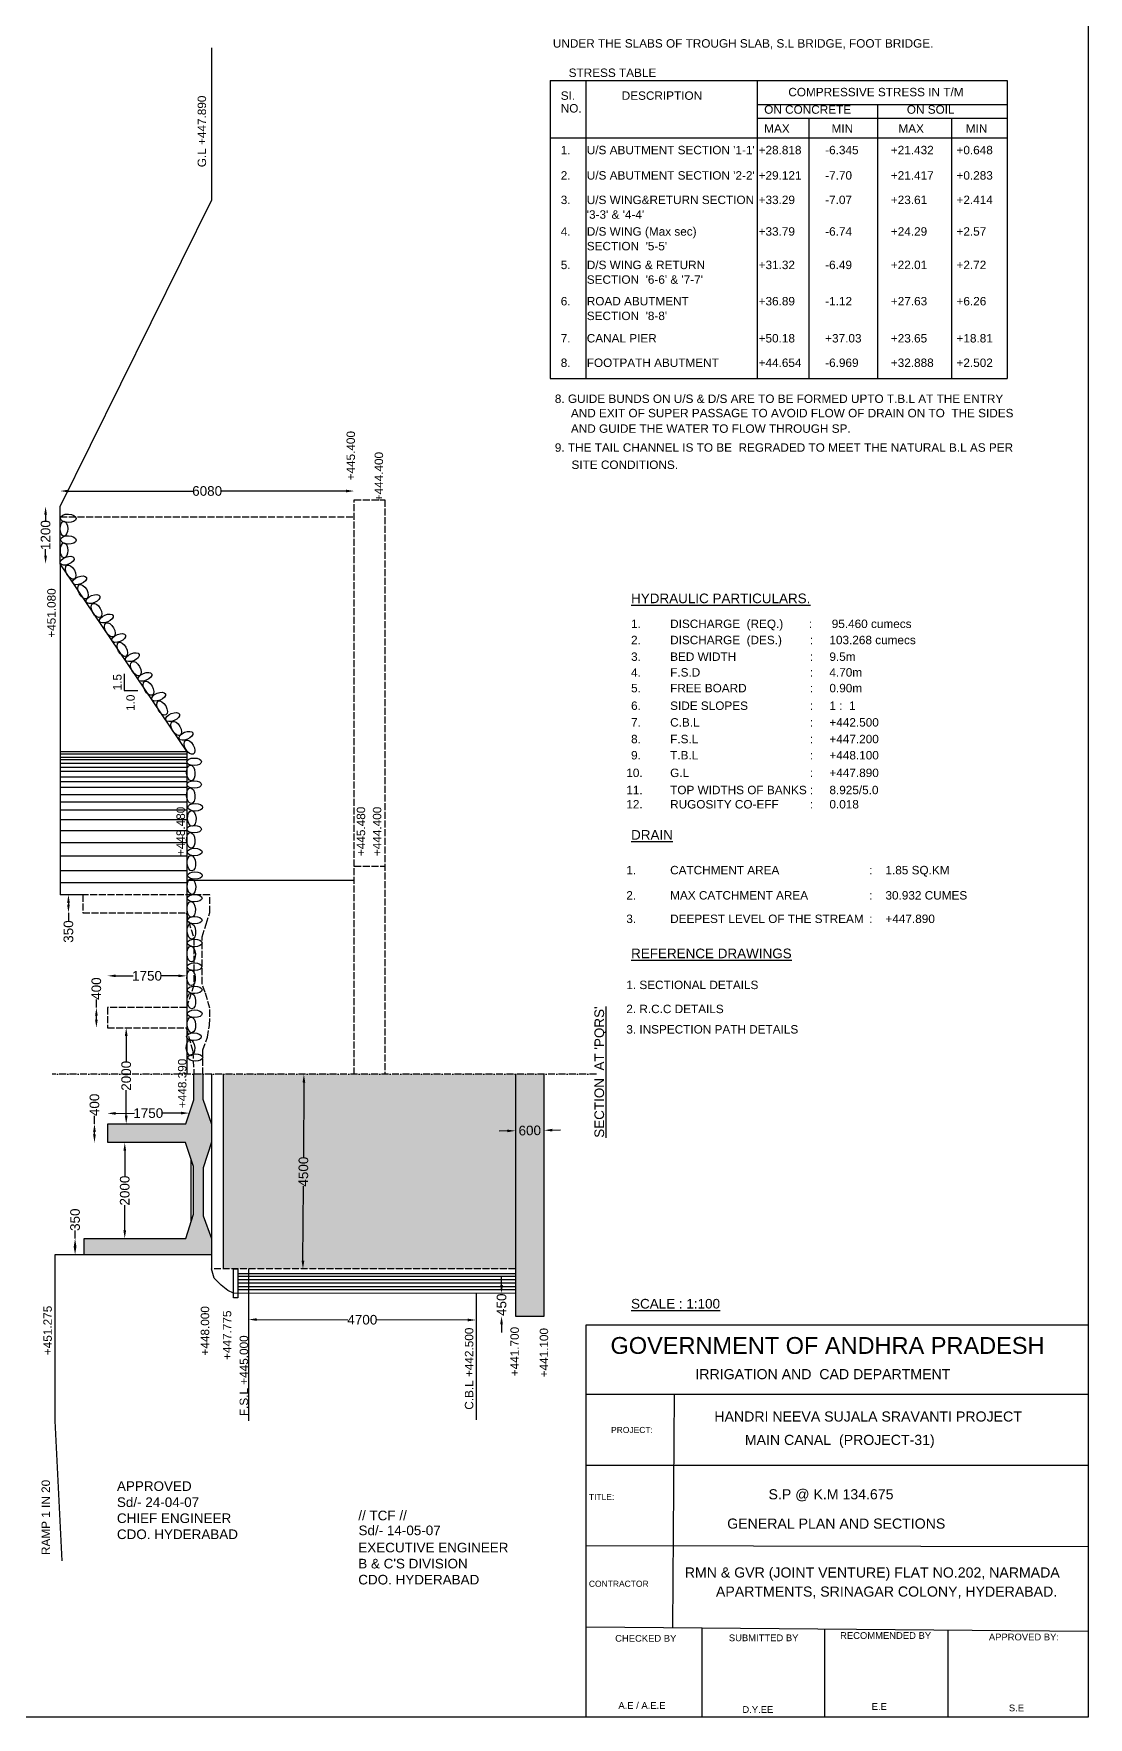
# Model space of a CAD drawing. Header units: millimetres. Extents: x 3753 to 102774, y 3437 to 71233.
# Drawn here: x 80861 to 102774, y 3437 to 38419 of the extents above; entities that cross this region are included whole.
import ezdxf

# ---------------------------------------------------------------- set-up
doc = ezdxf.new("R2010")
doc.units = ezdxf.units.MM
doc.header["$MEASUREMENT"] = 0
doc.linetypes.add('ACAD_ISO02W100', pattern=[15, 12, -3])
doc.linetypes.add('ACAD_ISO10W100', pattern=[18, 12, -3, 0, -3])
for name, color, linetype in [('DIM', 7, 'Continuous'), ('DWG', 7, 'Continuous'), ('TEXT', 7, 'Continuous')]:
    doc.layers.add(name, color=color, linetype=linetype)
doc.styles.get("Standard").update_dxf_attribs({"font": 'arial.ttf'})
doc.dimstyles.get("Standard").update_dxf_attribs({"dimtxt": 200, "dimasz": 170, "dimexe": 0.18, "dimexo": 0.0625, "dimgap": 0.09, "dimtad": 0, "dimdec": 0, "dimzin": 0, "dimdsep": 46, "dimtxsty": 'Standard', "dimcen": 0.09, "dimse1": 1, "dimse2": 1, "dimadec": 0, "dimazin": 0, "dimtfac": 1, "dimtdec": 0, "dimtofl": 0, "dimtmove": 0, "dimatfit": 3, "dimfxl": 1, "dimtolj": 1, "dimtzin": 0, "dimarcsym": 0})

# ---------------------------------------------------------------- blocks, each defined once
blk = doc.blocks.new('*D37')
at = {"layer": 'Defpoints', "color": 0, "transparency": 16777216}
for p in [(87520, 28916), (81412, 28381), (87520, 28381)]:
    blk.add_point(p, dxfattribs=at)
at = {"layer": 'DIM', "color": 0, "lineweight": -2, "transparency": 16777216}
for p, q in [((81582, 28916), (84167, 28916)), ((87350, 28916), (84764, 28916))]:
    blk.add_line(p, q, dxfattribs=at)
at = {"layer": 'DIM', "color": 0, "transparency": 16777216}
for points in [[(81582, 28945), (81582, 28888), (81412, 28916)], [(87350, 28945), (87350, 28888), (87520, 28916)]]:
    blk.add_solid(points, dxfattribs=at)
at = {"layer": 'DIM', "color": 0, "transparency": 16777216, "insert": (84466, 28916), "char_height": 200, "attachment_point": 5}
blk.add_mtext('\\A1;6080', dxfattribs=at)
blk = doc.blocks.new('*D38')
at = {"layer": 'Defpoints', "color": 0, "transparency": 16777216}
for p in [(81109, 28597), (81412, 28597), (81412, 27402)]:
    blk.add_point(p, dxfattribs=at)
at = {"layer": 'DIM', "color": 0, "lineweight": -2, "transparency": 16777216}
for p, q in [((81109, 28427), (81109, 28289)), ((81109, 27572), (81109, 27711))]:
    blk.add_line(p, q, dxfattribs=at)
at = {"layer": 'DIM', "color": 0, "transparency": 16777216}
for points in [[(81081, 28427), (81137, 28427), (81109, 28597)], [(81081, 27572), (81137, 27572), (81109, 27402)]]:
    blk.add_solid(points, dxfattribs=at)
at = {"layer": 'DIM', "color": 0, "transparency": 16777216, "insert": (81109, 28000), "char_height": 200, "attachment_point": 5, "rotation": 90}
blk.add_mtext('\\A1;1200', dxfattribs=at)
blk = doc.blocks.new('*D39')
at = {"layer": 'Defpoints', "color": 0, "transparency": 16777216}
for p in [(81886, 20528), (81584, 20153), (81886, 20153)]:
    blk.add_point(p, dxfattribs=at)
at = {"layer": 'DIM', "color": 0, "lineweight": -2, "transparency": 16777216}
for p, q in [((81584, 20358), (81584, 20323)), ((81584, 20153), (81584, 19983))]:
    blk.add_line(p, q, dxfattribs=at)
at = {"layer": 'DIM', "color": 0, "transparency": 16777216}
for points in [[(81556, 20358), (81612, 20358), (81584, 20528)], [(81556, 20323), (81612, 20323), (81584, 20153)]]:
    blk.add_solid(points, dxfattribs=at)
at = {"layer": 'DIM', "color": 0, "transparency": 16777216, "insert": (81584, 19763), "char_height": 200, "attachment_point": 5, "rotation": 90}
blk.add_mtext('\\A1;350', dxfattribs=at)
blk = doc.blocks.new('*D40')
at = {"layer": 'Defpoints', "color": 0, "transparency": 16777216}
for p in [(84038, 18843), (82397, 18183), (84038, 18183)]:
    blk.add_point(p, dxfattribs=at)
at = {"layer": 'DIM', "color": 0, "lineweight": -2, "transparency": 16777216}
for p, q in [((82567, 18843), (82929, 18843)), ((83868, 18843), (83506, 18843))]:
    blk.add_line(p, q, dxfattribs=at)
at = {"layer": 'DIM', "color": 0, "transparency": 16777216}
for points in [[(82567, 18871), (82567, 18815), (82397, 18843)], [(83868, 18871), (83868, 18815), (84038, 18843)]]:
    blk.add_solid(points, dxfattribs=at)
at = {"layer": 'DIM', "color": 0, "transparency": 16777216, "insert": (83217, 18843), "char_height": 200, "attachment_point": 5}
blk.add_mtext('\\A1;1750', dxfattribs=at)
blk = doc.blocks.new('*D41')
at = {"layer": 'Defpoints', "color": 0, "transparency": 16777216}
for p in [(82164, 18183), (82397, 18183), (82397, 17765)]:
    blk.add_point(p, dxfattribs=at)
at = {"layer": 'DIM', "color": 0, "lineweight": -2, "transparency": 16777216}
for p, q in [((82164, 18183), (82164, 18353)), ((82164, 17935), (82164, 18013))]:
    blk.add_line(p, q, dxfattribs=at)
at = {"layer": 'DIM', "color": 0, "transparency": 16777216}
for points in [[(82136, 18013), (82193, 18013), (82164, 18183)], [(82136, 17935), (82193, 17935), (82164, 17765)]]:
    blk.add_solid(points, dxfattribs=at)
at = {"layer": 'DIM', "color": 0, "transparency": 16777216, "insert": (82164, 18578), "char_height": 200, "attachment_point": 5, "rotation": 90}
blk.add_mtext('\\A1;400', dxfattribs=at)
blk = doc.blocks.new('*D42')
at = {"layer": 'Defpoints', "color": 0, "transparency": 16777216}
for p in [(82393, 15967), (84092, 15992), (84092, 15974)]:
    blk.add_point(p, dxfattribs=at)
at = {"layer": 'DIM', "color": 0, "lineweight": -2, "transparency": 16777216}
for p, q in [((82562, 15986), (82953, 15987)), ((83922, 15992), (83531, 15990))]:
    blk.add_line(p, q, dxfattribs=at)
at = {"layer": 'DIM', "color": 0, "transparency": 16777216}
for points in [[(82562, 16014), (82563, 15957), (82392, 15985)], [(83922, 16020), (83922, 15963), (84092, 15992)]]:
    blk.add_solid(points, dxfattribs=at)
at = {"layer": 'DIM', "color": 0, "transparency": 16777216, "insert": (83242, 15989), "char_height": 200, "attachment_point": 5, "rotation": 0.243}
blk.add_mtext('\\A1;1750', dxfattribs=at)
blk = doc.blocks.new('*D43')
at = {"layer": 'Defpoints', "color": 0, "transparency": 16777216}
for p in [(82125, 15767), (82405, 15767), (82405, 15378)]:
    blk.add_point(p, dxfattribs=at)
at = {"layer": 'DIM', "color": 0, "lineweight": -2, "transparency": 16777216}
for p, q in [((82125, 15767), (82125, 15937)), ((82125, 15548), (82125, 15597))]:
    blk.add_line(p, q, dxfattribs=at)
at = {"layer": 'DIM', "color": 0, "transparency": 16777216}
for points in [[(82096, 15597), (82153, 15597), (82125, 15767)], [(82096, 15548), (82153, 15548), (82125, 15378)]]:
    blk.add_solid(points, dxfattribs=at)
at = {"layer": 'DIM', "color": 0, "transparency": 16777216, "insert": (82125, 16162), "char_height": 200, "attachment_point": 5, "rotation": 90}
blk.add_mtext('\\A1;400', dxfattribs=at)
blk = doc.blocks.new('*D44')
at = {"layer": 'Defpoints', "color": 0, "transparency": 16777216}
for p in [(82405, 17765), (82784, 17765), (82405, 15767)]:
    blk.add_point(p, dxfattribs=at)
at = {"layer": 'DIM', "color": 0, "lineweight": -2, "transparency": 16777216}
for p, q in [((82784, 17595), (82784, 17066)), ((82784, 15937), (82784, 16466))]:
    blk.add_line(p, q, dxfattribs=at)
at = {"layer": 'DIM', "color": 0, "transparency": 16777216}
for points in [[(82756, 17595), (82813, 17595), (82784, 17765)], [(82756, 15937), (82813, 15937), (82784, 15767)]]:
    blk.add_solid(points, dxfattribs=at)
at = {"layer": 'DIM', "color": 0, "transparency": 16777216, "insert": (82784, 16766), "char_height": 200, "attachment_point": 5, "rotation": 90}
blk.add_mtext('\\A1;2000', dxfattribs=at)
blk = doc.blocks.new('*D45')
at = {"layer": 'Defpoints', "color": 0, "transparency": 16777216}
for p in [(82620, 15378), (82754, 15378), (82620, 13385)]:
    blk.add_point(p, dxfattribs=at)
at = {"layer": 'DIM', "color": 0, "lineweight": -2, "transparency": 16777216}
for p, q in [((82754, 15208), (82754, 14681)), ((82754, 13555), (82754, 14081))]:
    blk.add_line(p, q, dxfattribs=at)
at = {"layer": 'DIM', "color": 0, "transparency": 16777216}
for points in [[(82726, 15208), (82782, 15208), (82754, 15378)], [(82726, 13555), (82782, 13555), (82754, 13385)]]:
    blk.add_solid(points, dxfattribs=at)
at = {"layer": 'DIM', "color": 0, "transparency": 16777216, "insert": (82754, 14381), "char_height": 200, "attachment_point": 5, "rotation": 90}
blk.add_mtext('\\A1;2000', dxfattribs=at)
blk = doc.blocks.new('*D46')
at = {"layer": 'Defpoints', "color": 0, "transparency": 16777216}
for p in [(81722, 13385), (81910, 13385), (81910, 13044)]:
    blk.add_point(p, dxfattribs=at)
at = {"layer": 'DIM', "color": 0, "lineweight": -2, "transparency": 16777216}
for p, q in [((81722, 13385), (81722, 13555)), ((81722, 13214), (81722, 13215))]:
    blk.add_line(p, q, dxfattribs=at)
at = {"layer": 'DIM', "color": 0, "transparency": 16777216}
for points in [[(81693, 13215), (81750, 13215), (81722, 13385)], [(81693, 13214), (81750, 13214), (81722, 13044)]]:
    blk.add_solid(points, dxfattribs=at)
at = {"layer": 'DIM', "color": 0, "transparency": 16777216, "insert": (81722, 13776), "char_height": 200, "attachment_point": 5, "rotation": 90}
blk.add_mtext('\\A1;350', dxfattribs=at)
blk = doc.blocks.new('*D47')
at = {"layer": 'Defpoints', "color": 0, "transparency": 16777216}
for p in [(85328, 11733), (90052, 11723), (90052, 11692)]:
    blk.add_point(p, dxfattribs=at)
at = {"layer": 'DIM', "color": 0, "lineweight": -2, "transparency": 16777216}
for p, q in [((85498, 11702), (87387, 11697)), ((89882, 11692), (87992, 11696))]:
    blk.add_line(p, q, dxfattribs=at)
at = {"layer": 'DIM', "color": 0, "transparency": 16777216}
for points in [[(85498, 11730), (85498, 11673), (85328, 11702)], [(89882, 11720), (89882, 11664), (90052, 11692)]]:
    blk.add_solid(points, dxfattribs=at)
at = {"layer": 'DIM', "color": 0, "transparency": 16777216, "insert": (87690, 11697), "char_height": 200, "attachment_point": 5, "rotation": 359.875}
blk.add_mtext('\\A1;4700', dxfattribs=at)
blk = doc.blocks.new('*D48')
at = {"layer": 'Defpoints', "color": 0, "transparency": 16777216}
for p in [(90583, 12246), (90873, 12246), (90873, 11772)]:
    blk.add_point(p, dxfattribs=at)
at = {"layer": 'DIM', "color": 0, "lineweight": -2, "transparency": 16777216}
for p, q in [((90583, 12416), (90583, 12586)), ((90583, 11602), (90583, 11432))]:
    blk.add_line(p, q, dxfattribs=at)
at = {"layer": 'DIM', "color": 0, "transparency": 16777216}
for points in [[(90554, 12416), (90611, 12416), (90583, 12246)], [(90554, 11602), (90611, 11602), (90583, 11772)]]:
    blk.add_solid(points, dxfattribs=at)
at = {"layer": 'DIM', "color": 0, "transparency": 16777216, "insert": (90583, 12009), "char_height": 200, "attachment_point": 5, "rotation": 90}
blk.add_mtext('\\A1;450', dxfattribs=at)
blk = doc.blocks.new('*D49')
at = {"layer": 'Defpoints', "color": 0, "transparency": 16777216}
for p in [(86445, 16797), (86476, 16796), (86425, 12753)]:
    blk.add_point(p, dxfattribs=at)
at = {"layer": 'DIM', "color": 0, "lineweight": -2, "transparency": 16777216}
for p, q in [((86475, 16626), (86468, 15077)), ((86457, 12923), (86465, 14472))]:
    blk.add_line(p, q, dxfattribs=at)
at = {"layer": 'DIM', "color": 0, "transparency": 16777216}
for points in [[(86447, 16627), (86504, 16626), (86476, 16796)], [(86428, 12923), (86485, 12923), (86456, 12753)]]:
    blk.add_solid(points, dxfattribs=at)
at = {"layer": 'DIM', "color": 0, "transparency": 16777216, "insert": (86466, 14775), "char_height": 200, "attachment_point": 5, "rotation": 89.7136}
blk.add_mtext('\\A1;4500', dxfattribs=at)
blk = doc.blocks.new('*D50')
at = {"layer": 'Defpoints', "color": 0, "transparency": 16777216}
for p in [(90873, 15543), (91466, 15634), (91467, 15553)]:
    blk.add_point(p, dxfattribs=at)
at = {"layer": 'DIM', "color": 0, "lineweight": -2, "transparency": 16777216}
for p, q in [((90702, 15621), (90532, 15618)), ((91636, 15637), (91806, 15640))]:
    blk.add_line(p, q, dxfattribs=at)
at = {"layer": 'DIM', "color": 0, "transparency": 16777216}
for points in [[(90701, 15649), (90702, 15593), (90872, 15624)], [(91636, 15665), (91636, 15609), (91466, 15634)]]:
    blk.add_solid(points, dxfattribs=at)
at = {"layer": 'DIM', "color": 0, "transparency": 16777216, "insert": (91169, 15629), "char_height": 200, "attachment_point": 5, "rotation": 0.973}
blk.add_mtext('\\A1;600', dxfattribs=at)

msp = doc.modelspace()

# ---------------------------------------------------------------- hatches: boundary and pattern name
at = {"layer": 'DWG'}
h = msp.add_hatch(dxfattribs=at)
h.set_pattern_fill('AR-CONC', color=256, scale=40)
h.set_pattern_definition([(50, (0, 0), (286.9041, -25.10085), [30, -330]), (355, (0, 0), (-55.5005, 300.8769), [24, -264]), (100.45144, (23.9, -2.1), (231.4035, 275.776), [25.4961, -280.4568]), (46.1842, (0, 80), (426.8965, -66.2077), [45, -495]), (96.63564, (35.57, 74.5), (373.8648, 389.6474), [38.2441, -420.6855]), (351.18416, (0, 80), (373.8648, 389.6474), [36, -396]), (21, (40, 60), (238.7628, -161.04756), [30, -330]), (326, (40, 60), (97.3261, 290.06), [24, -264]), (71.45144, (59.9, 46.58), (336.08895, 129.0125), [25.4961, -280.4568]), (37.5, (0, 0), (4.86394, 133.15754), [0, -260.8, 0, -268, 0, -265]), (7.5, (0, 0), (105.22781, 157.76468), [0, -152.8, 0, -254.8, 0, -101]), (327.5, (-89.2, 0), (213.52897, -9.02195), [0, -100, 0, -312, 0, -414]), (317.5, (-129.2, 0), (233.27447, 40.042), [0, -130, 0, -207.2, 0, -294])])
h.paths.add_polyline_path([(90873, 16796.6), (84795.4, 16796.6), (84795.4, 12753.2), (90873, 12753.2)])
h.paths.add_polyline_path([(91467.4, 16796.6), (90873, 16796.6), (90873, 11772.3), (91467.4, 11772.3)])
h.paths.add_polyline_path([(84556.5, 13385.9), (84383.2, 13858.3), (84383.2, 14853.4), (84556.5, 15385.3), (84556.5, 15759.5), (84379.2, 16278.5), (84379.2, 16796.6), (84192.1, 16796.6), (84192.1, 16265.3), (84020.8, 15766.9), (82405.4, 15766.9), (82405.4, 15377.8), (84014.1, 15377.8), (84185.1, 14883.1), (84185.1, 13890.8), (84021.2, 13384.9), (81909.7, 13384.9), (81909.7, 13044.4), (84556.5, 13044.4)])

# ---------------------------------------------------------------- linework, layer by layer
msp.add_lwpolyline([(102774.3, 3436.9), (3752.7, 3436.9), (3752.7, 61348.2), (102774.3, 61348.2)], close=True)
for points in [[(84052.5, 16796.6), (84052.5, 23496.8), (81411.5, 27402), (81411.5, 28597.1), (84566.3, 34964.1), (84566.3, 38121.6)], [(81411.5, 27402), (81411.5, 20527.5)], [(84052.5, 23494.1), (81411.5, 23494.1)], [(84052.5, 23448.3), (81411.5, 23448.3)], [(84052.5, 23448.3), (81411.5, 23448.3)], [(84052.5, 23381.6), (81411.5, 23381.6)], [(84052.5, 23381.6), (81411.5, 23381.6)], [(84052.5, 23331.6), (81411.5, 23331.6)], [(84052.5, 23252.4), (81411.5, 23252.4)], [(84052.5, 23173.2), (81411.5, 23173.2)], [(84052.5, 23089.8), (81411.5, 23089.8)], [(84052.5, 22973.1), (81411.5, 22973.1)], [(84052.5, 22873.1), (81411.5, 22873.1)], [(84052.5, 22756.4), (81411.5, 22756.4)], [(84052.5, 22604.5), (81411.5, 22604.5)], [(84052.5, 22450.3), (81411.5, 22450.3)], [(84052.5, 22287.7), (81411.5, 22287.7)], [(84052.5, 22083.5), (81411.5, 22083.5)], [(84052.5, 21854.3), (81411.5, 21854.3)], [(84052.5, 21608.3), (81411.5, 21608.3)], [(84052.5, 21330.6), (81411.5, 21330.6)], [(84052.5, 21026.4), (81411.5, 21026.4)], [(84052.5, 20772.1), (81411.5, 20772.1)], [(84052.5, 20827.6), (87519.5, 20827.6)], [(81885.6, 20527.5), (81411.5, 20527.5)], [(82405.4, 15766.9), (84020.8, 15766.9), (84192.1, 16265.3), (84192.1, 16796.6)], [(84379.2, 16796.6), (84379.2, 16278.5), (84556.5, 15759.5)], [(84556.5, 16796.6), (84556.5, 12753.2)], [(84795.4, 16796.6), (84795.4, 12753.2)], [(90873, 16796.6), (90873, 11772.3), (91467.4, 11772.3), (91467.4, 16796.6)], [(81909.7, 13044.4), (81909.7, 13384.9), (84021.2, 13384.9), (84185.1, 13890.8), (84185.1, 14883.1), (84014.1, 15377.8), (82405.4, 15377.8), (82405.4, 15766.9)], [(84556.5, 15385.3), (84383.2, 14853.4), (84383.2, 13858.3), (84556.5, 13385.9)], [(84130.4, 13721.9), (84130.4, 15041.4)], [(84556.5, 13044.4), (81298.6, 13044.4), (81298.6, 9595.7), (81448.2, 6688.7)], [(90873, 12245.8), (85014.8, 12249.7), (84894.6, 12307.3), (84754.7, 12414.2), (84610.5, 12562.3), (84556.5, 12753.2)], [(85101.2, 12661), (90873, 12661)], [(85101.2, 12602.2), (90873, 12602.2)], [(85327.7, 12753.2), (85327.7, 9599.7)], [(85101.2, 12537), (90873, 12537)], [(85101.2, 12461.2), (90873, 12461.2)], [(85101.2, 12389.9), (90873, 12389.9)], [(85101.2, 12323.2), (90873, 12323.2)], [(90052, 12246.3), (90052, 9614.7)]]:
    msp.add_lwpolyline(points, dxfattribs=at)
at = {"layer": 'DWG', "linetype": 'ACAD_ISO02W100', "ltscale": 12}
for points in [[(87519.5, 16796.6), (87519.5, 28729.8), (88160, 28729.8), (88160, 16796.6)], [(81411.5, 28381.1), (87519.5, 28381.1)], [(87519.5, 21118.7), (88160, 21118.7)], [(84379.2, 16796.6), (84379.2, 17303.5), (84473.2, 17565.8), (84513.6, 17812.9), (84523.7, 17999.6), (84523.7, 18171.1), (84427.7, 18493.9), (84362.1, 18678.8), (84362.1, 19652.3), (84448, 19919.7), (84518.7, 20156.7), (84518.7, 20527.5), (81885.6, 20527.5), (81885.6, 20153.4), (84026.8, 20153.4), (84188.4, 19618.8), (84188.4, 19035.8), (84188.4, 18657.5), (84038.1, 18183.3), (82396.9, 18183.3), (82396.9, 17764.7), (84033, 17764.7), (84170.2, 17266.7), (84192.1, 16796.6)], [(90873, 12753.2), (84556.5, 12753.2)]]:
    msp.add_lwpolyline(points, dxfattribs=at)
at = {"layer": 'DWG', "linetype": 'ACAD_ISO10W100', "ltscale": 12}
msp.add_lwpolyline([(92556.9, 16796.6), (81245.8, 16796.6)], dxfattribs=at)
at = {"layer": 'DWG'}
msp.add_lwpolyline([(85014.8, 12753.2), (85101.2, 12753.2), (85101.2, 12151.6), (85014.8, 12151.6)], close=True, dxfattribs=at)
for centre, major_axis, ratio in [((81578.6, 28350.9), (162.6, -5.7), 0.5382559), ((81490.6, 28134), (0, -153.5), 0.5099505), ((81581.7, 27900.2), (162.6, -5.7), 0.5382559), ((81493.7, 27683.3), (0, -153.5), 0.5099505), ((81557.2, 27468), (-142, -58.3), 0.5099505), ((81630.1, 27231.2), (79.8, -141.8), 0.5382559), ((81813.7, 27060.5), (-142, -58.3), 0.5099505), ((81886.6, 26823.7), (79.8, -141.8), 0.5382559), ((82095, 26671.5), (-142, -58.3), 0.5099505), ((82167.9, 26434.7), (79.8, -141.8), 0.5382559), ((82370.7, 26267.4), (-142, -58.3), 0.5099505), ((82443.6, 26030.6), (79.8, -141.8), 0.5382559), ((82630.3, 25863), (-142, -58.3), 0.5099505), ((82703.2, 25626.2), (79.8, -141.8), 0.5382559), ((82912, 25463.2), (-142, -58.3), 0.5099505), ((82984.9, 25226.5), (79.8, -141.8), 0.5382559), ((83171.6, 25055.7), (-142, -58.3), 0.5099505), ((83244.5, 24818.9), (79.8, -141.8), 0.5382559), ((83456.5, 24643.5), (-142, -58.3), 0.5099505), ((83529.4, 24406.7), (79.8, -141.8), 0.5382559), ((83750.5, 24219.5), (-142, -58.3), 0.5099505), ((83823.4, 23982.7), (79.8, -141.8), 0.5382559), ((84025.6, 23830.5), (-142, -58.3), 0.5099505), ((84098.5, 23593.7), (79.8, -141.8), 0.5382559), ((84125.6, 23058.8), (10.3, -162.4), 0.5382559), ((84196.1, 23290.7), (-153.5, -0.3), 0.5099505), ((84125.6, 22586.4), (10.3, -162.4), 0.5382559), ((84196.1, 22818.4), (-153.5, -0.3), 0.5099505), ((84217.8, 22344.4), (-153.5, -0.3), 0.5099505), ((84147.3, 22112.5), (10.3, -162.4), 0.5382559), ((84125.7, 21658.6), (10.3, -162.4), 0.5382559), ((84196.1, 21890.6), (-153.5, -0.3), 0.5099505), ((84138, 21183.8), (10.3, -162.4), 0.5382559), ((84208.5, 21415.8), (-153.5, -0.3), 0.5099505), ((84211.6, 20928), (-153.5, -0.3), 0.5099505), ((84141.1, 20696), (10.3, -162.4), 0.5382559), ((84135, 20224.2), (10.3, -162.4), 0.5382559), ((84205.5, 20456.2), (-153.5, -0.3), 0.5099505), ((84208.5, 19999.3), (-153.5, -0.3), 0.5099505), ((84138.1, 19767.3), (10.3, -162.4), 0.5382559), ((84205.5, 19526.9), (-153.5, -0.3), 0.5099505), ((84135, 19294.9), (10.3, -162.4), 0.5382559), ((84131.9, 18801.3), (10.3, -162.4), 0.5382559), ((84202.4, 19033.3), (-153.5, -0.3), 0.5099505), ((84208.5, 18551.6), (-153.5, -0.3), 0.5099505), ((84138.1, 18319.7), (10.3, -162.4), 0.5382559), ((84138.1, 17823.9), (10.3, -162.4), 0.5382559), ((84208.6, 18055.8), (-153.5, -0.3), 0.5099505), ((84119.6, 17345.3), (10.3, -162.4), 0.5382559), ((84190.1, 17577.3), (-153.5, -0.3), 0.5099505), ((84221, 17146.2), (-153.5, -0.3), 0.5099505)]:
    msp.add_ellipse(centre, major_axis=major_axis, ratio=ratio, dxfattribs=at)
at = {"layer": 'TEXT'}
for p, q in [((92343, 10151.2), (102774.3, 10151.2)), ((94143.9, 5299.9), (94178.9, 10151.2)), ((92343, 8673.2), (102774.3, 8673.2)), ((92343, 7786.5), (92343, 7786.5)), ((92343, 7009.6), (102774.3, 6984.8)), ((92343, 5314.6), (102774.3, 5229.7))]:
    msp.add_line(p, q, dxfattribs=at)
for points in [[(91591.7, 37443.9), (101085.3, 37443.9), (101085.3, 31255.4)], [(91591.7, 37443.9), (91591.7, 31255.4)], [(92331.2, 37443.9), (92331.2, 31255.4)], [(95893.5, 37443.9), (95893.5, 31255.4)], [(95893.5, 36950.5), (101085.3, 36950.5)], [(98392.1, 36950.5), (98392.1, 31255.4)], [(95893.5, 36661.2), (101085.3, 36661.2)], [(96966.9, 36661.2), (96966.9, 31255.4)], [(99933.4, 36661.2), (99933.4, 31255.4)], [(91591.7, 36256.3), (101085.3, 36256.3)], [(91591.7, 31255.4), (101085.3, 31255.4)], [(82742.7, 25118.5), (82742.7, 24768.3), (83027.6, 24768.3)], [(94753.3, 3436.9), (94753.3, 5295)], [(97298.1, 3436.9), (97298.1, 5274.3)], [(99859.8, 3436.9), (99859.8, 5253.4)]]:
    msp.add_lwpolyline(points, dxfattribs=at)
msp.add_lwpolyline([(92343, 11588.5), (102774.3, 11588.5), (102774.3, 3436.9), (92343, 3436.9)], close=True, dxfattribs=at)

# ---------------------------------------------------------------- texts
for s, height, p in [('UNDER THE SLABS OF TROUGH SLAB, S.L BRIDGE, FOOT BRIDGE.', 175, (91649.7, 38129)), ('STRESS TABLE', 175, (91977.5, 37519.3)), ('SI.', 175, (91812.7, 37044.1)), ('DESCRIPTION', 175, (93079.7, 37044.1)), ('COMPRESSIVE STRESS IN T/M', 175, (96541.5, 37117.6)), ('NO.', 175, (91812.7, 36780.7)), ('ON CONCRETE', 175, (96039.5, 36754.9)), ('ON SOIL', 175, (99003.1, 36754.9)), ('MAX', 175, (96039.5, 36359.5)), ('MIN', 175, (97439.2, 36359.5)), ('MAX', 175, (98829.3, 36359.5)), ('MIN', 175, (100229.1, 36359.5)), ('1.', 175, (91812.7, 35913.2)), ("U/S ABUTMENT SECTION '1-1'", 175, (92353.6, 35913.2)), ('+28.818', 175, (95924.3, 35913.2)), ('-6.345', 175, (97307.1, 35913.2)), ('+21.432', 175, (98671.3, 35913.2)), ('+0.648', 175, (100035.6, 35913.2)), ('2.', 175, (91812.7, 35386.5)), ("U/S ABUTMENT SECTION '2-2'", 175, (92353.6, 35386.5)), ('+29.121', 175, (95924.3, 35386.5)), ('-7.70', 175, (97307.1, 35386.5)), ('+21.417', 175, (98671.3, 35386.5)), ('+0.283', 175, (100035.6, 35386.5)), ('3.', 175, (91812.7, 34878.3)), ('U/S WING&RETURN SECTION', 175, (92353.6, 34878.3)), ('+33.29', 175, (95924.3, 34878.3)), ('-7.07', 175, (97307.1, 34878.3)), ('+23.61', 175, (98671.3, 34878.3)), ('+2.414', 175, (100035.6, 34878.3)), ("'3-3' & '4-4'", 175, (92353.6, 34573.3)), ('4.', 175, (91812.7, 34222)), ('D/S WING (Max sec)', 175, (92353.6, 34222)), ('+33.79', 175, (95924.3, 34222)), ('-6.74', 175, (97307.1, 34222)), ('+24.29', 175, (98671.3, 34222)), ('+2.57', 175, (100035.6, 34222)), ("SECTION  '5-5'", 175, (92353.6, 33917.1)), ('5.', 175, (91812.7, 33527.1)), ('D/S WING & RETURN ', 175, (92353.6, 33527.1)), ('+31.32', 175, (95924.3, 33527.1)), ('-6.49', 175, (97307.1, 33527.1)), ('+22.01', 175, (98671.3, 33527.1)), ('+2.72', 175, (100035.6, 33527.1)), ("SECTION  '6-6' & '7-7'", 175, (92353.6, 33222.2)), ('6.', 175, (91812.7, 32773)), ('ROAD ABUTMENT', 175, (92353.6, 32773)), ('+36.89', 175, (95924.3, 32773)), ('-1.12', 175, (97307.1, 32773)), ('+27.63', 175, (98671.3, 32773)), ('+6.26', 175, (100035.6, 32773)), ("SECTION  '8-8' ", 175, (92353.6, 32468)), ('7.', 175, (91812.7, 32002.4)), ('CANAL PIER', 175, (92353.6, 32002.4)), ('+50.18', 175, (95924.3, 32002.4)), ('+37.03', 175, (97307.1, 32002.4)), ('+23.65', 175, (98671.3, 32002.4)), ('+18.81', 175, (100035.6, 32002.4)), ('8.', 175, (91812.7, 31494.1)), ('FOOTPATH ABUTMENT', 175, (92353.6, 31494.1)), ('+44.654', 175, (95924.3, 31494.1)), ('-6.969', 175, (97307.1, 31494.1)), ('+32.888', 175, (98671.3, 31494.1)), ('+2.502', 175, (100035.6, 31494.1)), ('8. GUIDE BUNDS ON U/S & D/S ARE TO BE FORMED UPTO T.B.L AT THE ENTRY', 175, (91689.6, 30745.9)), ('AND EXIT OF SUPER PASSAGE TO AVOID FLOW OF DRAIN ON TO  THE SIDES', 175, (92023.9, 30447.8)), ('AND GUIDE THE WATER TO FLOW THROUGH SP.', 175, (92023.9, 30125.8)), ('9. THE TAIL CHANNEL IS TO BE  REGRADED TO MEET THE NATURAL B.L AS PER', 175, (91689.6, 29732.3)), ('SITE CONDITIONS.', 175, (92035.9, 29374.6)), ('%%UHYDRAULIC PARTICULARS.', 200, (93273.9, 26586)), ('1.', 175, (93273.9, 26069.6)), ('DISCHARGE  (REQ.)', 175, (94085.9, 26069.6)), (':      95.460 cumecs', 175, (96967.7, 26069.6)), ('2.', 175, (93273.9, 25733.3)), ('DISCHARGE  (DES.)', 175, (94085.9, 25733.3)), (':     103.268 cumecs', 175, (96987.5, 25733.3)), ('3.', 175, (93273.9, 25387)), ('BED WIDTH', 175, (94085.9, 25387)), (':     9.5m', 175, (96987.5, 25387)), ('4.', 175, (93273.9, 25060.6)), ('F.S.D', 175, (94085.9, 25060.6)), (':     4.70m', 175, (96987.5, 25060.6)), ('5.', 175, (93273.9, 24734.1)), ('FREE BOARD', 175, (94085.9, 24734.1)), (':     0.90m', 175, (96987.5, 24734.1)), ('6.', 175, (93273.9, 24368.1)), ('SIDE SLOPES', 175, (94085.9, 24368.1)), (':     1 :  1', 175, (96987.5, 24368.1)), ('7.', 175, (93273.9, 24021.9)), ('C.B.L', 175, (94085.9, 24021.9)), (':     +442.500', 175, (96987.5, 24021.9)), ('8.', 175, (93273.9, 23675.6)), ('F.S.L', 175, (94085.9, 23675.6)), (':     +447.200', 175, (96987.5, 23675.6)), ('9.', 175, (93273.9, 23339.3)), ('T.B.L', 175, (94085.9, 23339.3)), (':     +448.100', 175, (96987.5, 23339.3)), ('10.', 175, (93174.8, 22973.3)), ('G.L', 175, (94085.9, 22973.3)), (':     +447.890', 175, (96987.5, 22973.3)), ('11.', 175, (93174.8, 22617.1)), ('TOP WIDTHS OF BANKS', 175, (94085.9, 22617.1)), (':     8.925/5.0', 175, (96987.5, 22617.1)), ('12.', 175, (93174.8, 22320.4)), ('RUGOSITY CO-EFF', 175, (94085.9, 22320.4)), (':     0.018', 175, (96987.5, 22320.4)), ('%%UDRAIN', 200, (93273.9, 21672)), ('1.', 175, (93174.8, 20952.1)), ('CATCHMENT AREA', 175, (94085.9, 20952.1)), (':    1.85 SQ.KM', 175, (98219.7, 20952.1)), ('2.', 175, (93174.8, 20428.1)), ('MAX CATCHMENT AREA', 175, (94085.9, 20428.1)), (':    30.932 CUMES', 175, (98219.7, 20428.1)), ('3.', 175, (93174.8, 19940.6)), ('DEEPEST LEVEL OF THE STREAM', 175, (94085.9, 19940.6)), (':    +447.890', 175, (98219.7, 19940.6)), ('%%UREFERENCE DRAWINGS', 200, (93273.9, 19209.2)), ('1. SECTIONAL DETAILS', 175, (93174.8, 18567.6)), ('2. R.C.C DETAILS', 175, (93174.8, 18068.1)), ('3. INSPECTION PATH DETAILS', 175, (93174.8, 17644.3)), ('%%USCALE : 1:100', 200, (93273.9, 11930.5)), ('GOVERNMENT OF ANDHRA PRADESH', 350, (92846.2, 10988.3)), ('IRRIGATION AND  CAD DEPARTMENT', 210, (94610.6, 10462.7)), ('HANDRI NEEVA SUJALA SRAVANTI PROJECT', 210, (95004, 9582)), ('PROJECT:', 126, (92857.6, 9345.2)), ('MAIN CANAL  (PROJECT-31)', 210, (95637.5, 9096.2)), ('TITLE:', 126, (92397.1, 7954.2)), ('S.P @ K.M 134.675', 210, (96129.6, 7966.4)), ('GENERAL PLAN AND SECTIONS', 210, (95271.2, 7357.2)), ('RMN & GVR (JOINT VENTURE) FLAT NO.202, NARMADA', 210, (94390.2, 6341.8)), ('CONTRACTOR', 126, (92397.1, 6149)), ('APARTMENTS, SRINAGAR COLONY, HYDERABAD.', 210, (95036.8, 5944.7)), ('CHECKED BY', 140, (92943.3, 5008)), ('SUBMITTED BY', 140, (95305.7, 5018.4)), ('RECOMMENDED BY', 140, (97616.6, 5066.5)), ('APPROVED BY:', 140, (100708.2, 5035.8)), ('A.E / A.E.E', 140, (93010.3, 3613.1)), ('D.Y.EE', 140, (95587.4, 3528.9)), ('E.E', 140, (98273.9, 3591.4)), ('S.E', 140, (101123.8, 3562))]:
    msp.add_text(s, height=height, dxfattribs=at).set_placement(p)
for s, height, p in [('G.L +447.890', 175, (84443.1, 35644)), ('+445.400', 175, (87537.1, 29136.8)), ('+444.400', 175, (88120.7, 28702.2)), ('+451.080', 175, (81318, 25867.9)), ('1.5', 175, (82687.4, 24773.6)), ('1.0', 175, (82961.3, 24346.9)), ('+448.480', 175, (84003.6, 21330.8)), ('+445.480', 175, (87748.5, 21330.8)), ('+444.400', 175, (88084.3, 21330.8)), ("%%USECTION  AT 'PQRS'", 200, (92713, 15478.3)), (' +448.390', 175, (84034.7, 16026.7)), (' +451.275', 175, (81238.1, 10894.3)), (' +448.000', 175, (84508, 10886.5)), (' +447.775', 175, (84966.8, 10794.9)), ('F.S.L +445.000', 175, (85316.2, 9695)), ('C.B.L +442.500', 175, (89995.8, 9828.3)), ('+441.700', 175, (90941.3, 10523)), ('+441.100', 175, (91550.8, 10499.6)), ('RAMP 1 IN 20', 175, (81200.3, 6809.5))]:
    msp.add_text(s, height=height, rotation=90, dxfattribs=at).set_placement(p)
at = {"layer": 'TEXT', "char_height": 200, "attachment_point": 1}
for s, insert, width in [('APPROVED \\PSd/- 24-04-07\\PCHIEF ENGINEER\\PCDO. HYDERABAD', (82591.3, 8340.6), 2576.209), ("// TCF //\\P\\PEXECUTIVE ENGINEER\\PB & C'S DIVISION\\PCDO. HYDERABAD", (87605.6, 7730.8), 3205.852), ('  Sd/- 14-05-07 ', (87455.4, 7421.4), 2576.209)]:
    msp.add_mtext(s, dxfattribs=dict(at, insert=insert, width=width))

# ---------------------------------------------------------------- dimensions: what is measured, and where the dimension line sits
at = {"layer": 'DIM'}
for p1, p2, distance, text, picture, middle in [((81411.5, 28381.1), (87519.5, 28381.1), 535.2, '6080', '*D37', (84465.5, 28916.3)), ((81411.5, 27402), (81411.5, 28597.1), 302.6, '1200', '*D38', (81108.9, 27999.6)), ((81885.6, 20527.5), (81885.6, 20153.4), -301.6, '350', '*D39', (81584.1, 19762.8)), ((82396.9, 18183.3), (84038.1, 18183.3), 659.5, '1750', '*D40', (83217.5, 18842.9)), ((82396.9, 17764.7), (82396.9, 18183.3), 232.5, '400', '*D41', (82164.4, 18578)), ((82405.4, 15766.9), (82405.4, 17764.7), -379, '2000', '*D44', (82784.4, 16765.8)), ((86424.6, 12753.2), (86444.8, 16796.6), -31.3, '4500', '*D49', (86466, 14774.7)), ((82405.4, 15377.8), (82405.4, 15766.9), 280.7, '400', '*D43', (82124.7, 16161.6)), ((82392.5, 15966.9), (84092.1, 15974.2), 18.1, '1750', '*D42', (83242.2, 15988.7)), ((90873, 15543.1), (91467.4, 15553.2), 80.7, '600', '*D50', (91168.8, 15628.9)), ((82619.9, 13384.9), (82619.9, 15377.8), -134.2, '2000', '*D45', (82754.1, 14381.4)), ((81909.7, 13044.4), (81909.7, 13384.9), 187.9, '350', '*D46', (81721.8, 13775.5)), ((90873, 11772.3), (90873, 12245.8), 290.3, '450', '*D48', (90582.7, 12009)), ((85327.7, 11733.4), (90052, 11723.1), -31.5, '4700', '*D47', (87689.8, 11696.8))]:
    dim = msp.add_aligned_dim(p1=p1, p2=p2, distance=distance, text=text, dimstyle='Standard', dxfattribs=at)
    dim.commit()
    dim.dimension.update_dxf_attribs({"geometry": picture, "text_midpoint": middle})

doc.saveas('drawing.dxf')
